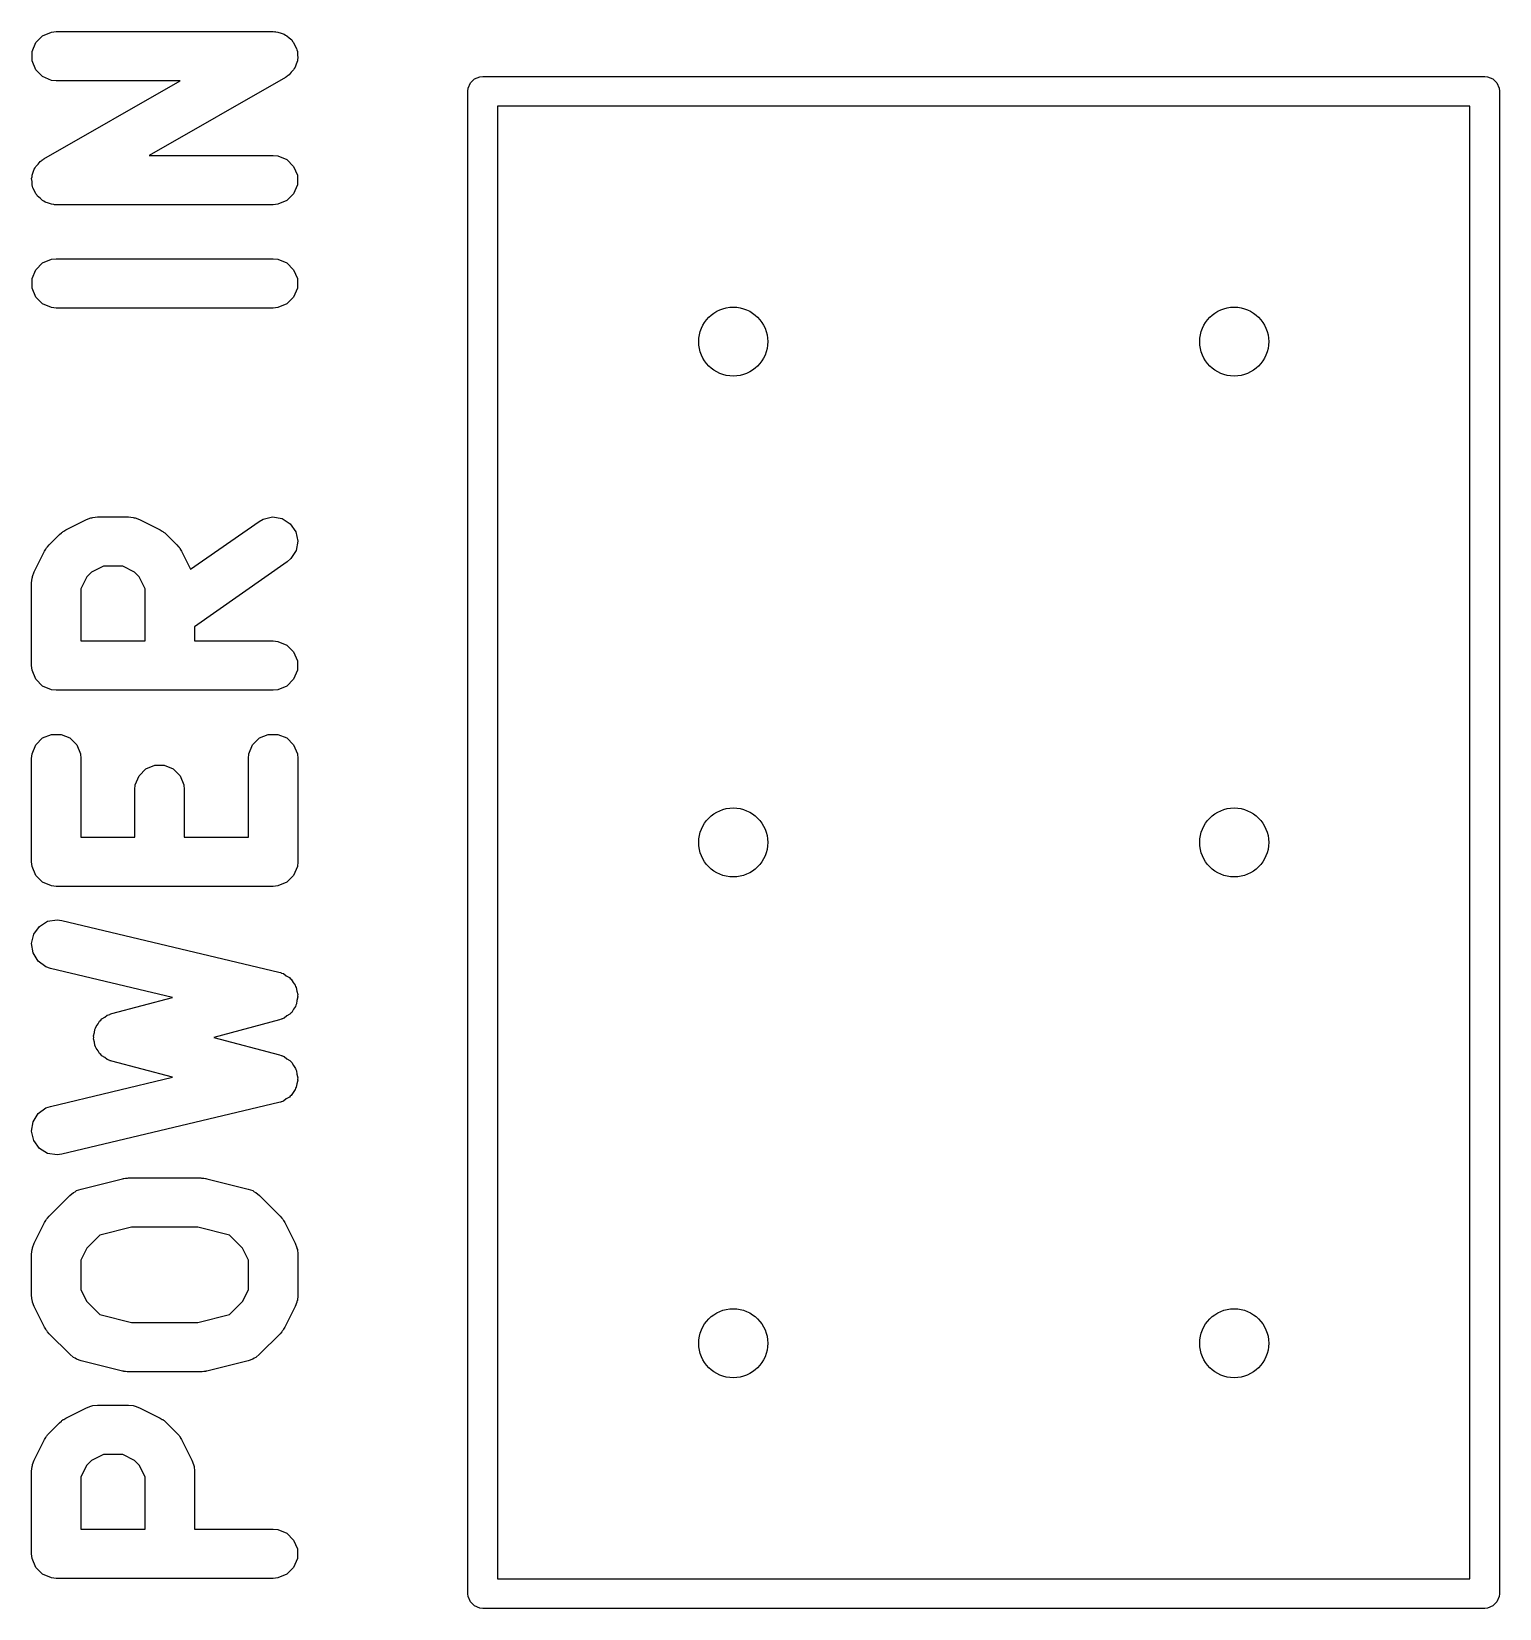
# Model space of a CAD drawing. Header units: inches. Extents: x -2.18 to 1.75, y 0.48 to 2.79.
# Drawn here: x 1.4282 to 1.7212, y 1.513 to 1.8279 of the extents above; entities that cross this region are included whole.
import ezdxf

# ---------------------------------------------------------------- set-up
doc = ezdxf.new("R2010")
doc.units = ezdxf.units.IN
doc.header["$MEASUREMENT"] = 0
doc.layers.add('BLACK', color=250, linetype='CONTINUOUS')

msp = doc.modelspace()

# ---------------------------------------------------------------- linework, layer by layer
at = {"layer": 'BLACK', "linetype": 'CONTINUOUS'}
for p, q in [((1.42903, 1.82567), (1.43039, 1.82703)), ((1.43039, 1.82703), (1.43217, 1.82776)), ((1.43217, 1.82776), (1.43313, 1.82786)), ((1.43313, 1.82786), (1.47643, 1.82786)), ((1.47643, 1.82786), (1.47668, 1.82783)), ((1.47668, 1.82783), (1.47678, 1.82785)), ((1.47678, 1.82785), (1.4769, 1.82781)), ((1.4769, 1.82781), (1.47739, 1.82776)), ((1.47739, 1.82776), (1.478, 1.82751)), ((1.478, 1.82751), (1.47863, 1.82734)), ((1.47863, 1.82734), (1.47888, 1.82715)), ((1.47888, 1.82715), (1.47917, 1.82703)), ((1.47917, 1.82703), (1.47963, 1.82657)), ((1.47963, 1.82657), (1.48015, 1.82617)), ((1.4283, 1.8239), (1.42903, 1.82567)), ((1.4283, 1.82198), (1.4283, 1.8239)), ((1.48015, 1.82617), (1.4803, 1.82589)), ((1.4803, 1.82589), (1.48052, 1.82567)), ((1.48052, 1.82567), (1.48077, 1.82507)), ((1.48077, 1.82507), (1.4811, 1.8245)), ((1.4811, 1.8245), (1.48114, 1.82419)), ((1.48114, 1.82419), (1.48126, 1.8239)), ((1.48126, 1.8239), (1.48126, 1.82324)), ((1.48126, 1.82324), (1.48134, 1.82259)), ((1.42903, 1.8202), (1.4283, 1.82198)), ((1.43039, 1.81885), (1.42903, 1.8202)), ((1.48052, 1.8202), (1.48006, 1.81974)), ((1.48064, 1.82049), (1.48052, 1.8202)), ((1.48084, 1.82074), (1.48064, 1.82049)), ((1.48101, 1.82137), (1.48084, 1.82074)), ((1.48126, 1.82198), (1.48101, 1.82137)), ((1.48134, 1.82259), (1.48126, 1.82229)), ((1.48126, 1.82229), (1.48126, 1.82198)), ((1.43217, 1.81811), (1.43039, 1.81885)), ((1.43068, 1.80246), (1.4579, 1.81802)), ((1.43313, 1.81802), (1.43217, 1.81811)), ((1.4579, 1.81802), (1.43313, 1.81802)), ((1.47887, 1.81866), (1.45166, 1.80311)), ((1.47908, 1.81881), (1.47887, 1.81866)), ((1.47917, 1.81885), (1.47908, 1.81881)), ((1.47926, 1.81894), (1.47917, 1.81885)), ((1.47966, 1.81922), (1.47926, 1.81894)), ((1.48006, 1.81974), (1.47966, 1.81922)), ((1.51537, 1.81652), (1.51581, 1.81759)), ((1.51581, 1.81759), (1.51663, 1.8184)), ((1.51663, 1.8184), (1.51769, 1.81884)), ((1.51769, 1.81884), (1.51827, 1.8189)), ((1.51827, 1.8189), (1.71827, 1.8189)), ((1.71827, 1.8189), (1.71884, 1.81884)), ((1.71884, 1.81884), (1.71991, 1.8184)), ((1.71991, 1.8184), (1.72072, 1.81759)), ((1.72072, 1.81759), (1.72116, 1.81652)), ((1.51531, 1.81594), (1.51537, 1.81652)), ((1.51531, 1.51594), (1.51531, 1.81594)), ((1.72116, 1.81652), (1.72122, 1.81594)), ((1.72122, 1.81594), (1.72122, 1.51594)), ((1.52122, 1.81299), (1.52122, 1.5189)), ((1.71531, 1.81299), (1.52122, 1.81299)), ((1.71531, 1.5189), (1.71531, 1.81299)), ((1.42903, 1.80092), (1.4295, 1.80139)), ((1.4295, 1.80139), (1.4299, 1.80191)), ((1.4299, 1.80191), (1.4303, 1.80219)), ((1.4303, 1.80219), (1.43039, 1.80228)), ((1.43039, 1.80228), (1.43048, 1.80232)), ((1.43048, 1.80232), (1.43068, 1.80246)), ((1.45166, 1.80311), (1.47643, 1.80311)), ((1.47643, 1.80311), (1.47739, 1.80302)), ((1.47739, 1.80302), (1.47917, 1.80228)), ((1.47917, 1.80228), (1.48052, 1.80092)), ((1.42822, 1.79853), (1.4283, 1.79884)), ((1.4283, 1.79789), (1.42822, 1.79853)), ((1.4283, 1.79915), (1.42855, 1.79976)), ((1.4283, 1.79884), (1.4283, 1.79915)), ((1.42855, 1.79976), (1.42872, 1.80039)), ((1.42872, 1.80039), (1.42891, 1.80064)), ((1.42891, 1.80064), (1.42903, 1.80092)), ((1.48052, 1.80092), (1.48126, 1.79915)), ((1.48126, 1.79915), (1.48126, 1.79723)), ((1.4283, 1.79723), (1.4283, 1.79789)), ((1.42842, 1.79694), (1.4283, 1.79723)), ((1.42846, 1.79663), (1.42842, 1.79694)), ((1.42878, 1.79606), (1.42846, 1.79663)), ((1.42903, 1.79546), (1.42878, 1.79606)), ((1.42926, 1.79523), (1.42903, 1.79546)), ((1.42941, 1.79496), (1.42926, 1.79523)), ((1.42993, 1.79456), (1.42941, 1.79496)), ((1.48052, 1.79546), (1.47917, 1.7941)), ((1.48126, 1.79723), (1.48052, 1.79546)), ((1.43039, 1.7941), (1.42993, 1.79456)), ((1.43068, 1.79398), (1.43039, 1.7941)), ((1.43093, 1.79379), (1.43068, 1.79398)), ((1.43156, 1.79361), (1.43093, 1.79379)), ((1.43217, 1.79336), (1.43156, 1.79361)), ((1.43266, 1.79332), (1.43217, 1.79336)), ((1.43278, 1.79328), (1.43266, 1.79332)), ((1.43288, 1.79329), (1.43278, 1.79328)), ((1.43313, 1.79327), (1.43288, 1.79329)), ((1.47643, 1.79327), (1.43313, 1.79327)), ((1.47739, 1.79336), (1.47643, 1.79327)), ((1.47917, 1.7941), (1.47739, 1.79336)), ((1.43039, 1.78166), (1.43217, 1.7824)), ((1.43217, 1.7824), (1.43313, 1.78249)), ((1.43313, 1.78249), (1.47643, 1.78249)), ((1.47643, 1.78249), (1.47739, 1.7824)), ((1.47739, 1.7824), (1.47917, 1.78166)), ((1.4283, 1.77853), (1.42903, 1.7803)), ((1.42903, 1.7803), (1.43039, 1.78166)), ((1.47917, 1.78166), (1.48052, 1.7803)), ((1.48052, 1.7803), (1.48126, 1.77853)), ((1.4283, 1.77661), (1.4283, 1.77853)), ((1.42903, 1.77483), (1.4283, 1.77661)), ((1.48126, 1.77661), (1.48052, 1.77483)), ((1.48126, 1.77853), (1.48126, 1.77661)), ((1.43039, 1.77348), (1.42903, 1.77483)), ((1.43217, 1.77274), (1.43039, 1.77348)), ((1.43313, 1.77265), (1.43217, 1.77274)), ((1.47739, 1.77274), (1.47643, 1.77265)), ((1.47917, 1.77348), (1.47739, 1.77274)), ((1.48052, 1.77483), (1.47917, 1.77348)), ((1.47643, 1.77265), (1.43313, 1.77265)), ((1.43505, 1.72835), (1.43917, 1.73041)), ((1.43917, 1.73041), (1.44007, 1.73076)), ((1.44007, 1.73076), (1.44025, 1.73077)), ((1.44025, 1.73077), (1.44041, 1.73084)), ((1.44041, 1.73084), (1.44137, 1.73093)), ((1.44137, 1.73093), (1.44756, 1.73093)), ((1.44756, 1.73093), (1.44852, 1.73084)), ((1.44852, 1.73084), (1.44868, 1.73077)), ((1.44868, 1.73077), (1.44886, 1.73076)), ((1.44886, 1.73076), (1.44976, 1.73041)), ((1.44976, 1.73041), (1.45389, 1.72835)), ((1.45995, 1.72048), (1.47361, 1.73004)), ((1.47361, 1.73004), (1.47445, 1.73052)), ((1.47445, 1.73052), (1.47633, 1.73093)), ((1.47633, 1.73093), (1.47822, 1.7306)), ((1.47822, 1.7306), (1.47984, 1.72957)), ((1.47984, 1.72957), (1.48094, 1.72799)), ((1.43171, 1.72537), (1.43377, 1.72743)), ((1.43377, 1.72743), (1.43415, 1.72774)), ((1.43415, 1.72774), (1.43423, 1.72784)), ((1.43423, 1.72784), (1.43438, 1.72793)), ((1.43438, 1.72793), (1.43452, 1.72804)), ((1.43452, 1.72804), (1.43464, 1.72809)), ((1.43464, 1.72809), (1.43505, 1.72835)), ((1.45389, 1.72835), (1.4543, 1.72809)), ((1.4543, 1.72809), (1.45442, 1.72804)), ((1.45442, 1.72804), (1.45455, 1.72793)), ((1.45455, 1.72793), (1.4547, 1.72784)), ((1.4547, 1.72784), (1.45479, 1.72774)), ((1.45479, 1.72774), (1.45517, 1.72743)), ((1.45517, 1.72743), (1.45723, 1.72537)), ((1.48094, 1.72799), (1.48135, 1.72612)), ((1.48135, 1.72612), (1.48102, 1.72423)), ((1.42872, 1.71996), (1.43079, 1.72409)), ((1.43079, 1.72409), (1.43105, 1.7245)), ((1.43105, 1.7245), (1.4311, 1.72462)), ((1.4311, 1.72462), (1.43121, 1.72476)), ((1.43121, 1.72476), (1.4313, 1.72491)), ((1.4313, 1.72491), (1.4314, 1.72499)), ((1.4314, 1.72499), (1.43171, 1.72537)), ((1.45723, 1.72537), (1.45754, 1.72499)), ((1.45754, 1.72499), (1.45764, 1.72491)), ((1.45764, 1.72491), (1.45773, 1.72476)), ((1.45773, 1.72476), (1.45784, 1.72462)), ((1.45784, 1.72462), (1.45789, 1.7245)), ((1.45789, 1.7245), (1.45815, 1.72409)), ((1.45815, 1.72409), (1.45995, 1.72048)), ((1.47999, 1.72261), (1.47925, 1.72198)), ((1.48102, 1.72423), (1.47999, 1.72261)), ((1.42838, 1.71906), (1.42872, 1.71996)), ((1.44016, 1.71991), (1.43923, 1.71897)), ((1.44254, 1.72109), (1.44016, 1.71991)), ((1.4464, 1.72109), (1.44254, 1.72109)), ((1.44877, 1.71991), (1.4464, 1.72109)), ((1.4497, 1.71897), (1.44877, 1.71991)), ((1.47925, 1.72198), (1.46073, 1.70901)), ((1.4282, 1.71776), (1.4283, 1.71872)), ((1.4282, 1.70127), (1.4282, 1.71776)), ((1.4283, 1.71872), (1.42837, 1.71889)), ((1.42837, 1.71889), (1.42838, 1.71906)), ((1.43923, 1.71897), (1.43805, 1.7166)), ((1.43805, 1.7166), (1.43805, 1.70619)), ((1.45089, 1.7166), (1.4497, 1.71897)), ((1.45089, 1.70619), (1.45089, 1.7166)), ((1.46073, 1.70901), (1.46073, 1.70619)), ((1.43805, 1.70619), (1.45089, 1.70619)), ((1.46073, 1.70619), (1.47643, 1.70619)), ((1.47643, 1.70619), (1.47739, 1.70609)), ((1.47739, 1.70609), (1.47917, 1.70536)), ((1.47917, 1.70536), (1.48052, 1.704)), ((1.48052, 1.704), (1.48126, 1.70223)), ((1.4283, 1.70031), (1.4282, 1.70127)), ((1.42903, 1.69853), (1.4283, 1.70031)), ((1.48126, 1.70031), (1.48052, 1.69853)), ((1.48126, 1.70223), (1.48126, 1.70031)), ((1.43039, 1.69717), (1.42903, 1.69853)), ((1.43217, 1.69644), (1.43039, 1.69717)), ((1.47917, 1.69717), (1.47739, 1.69644)), ((1.48052, 1.69853), (1.47917, 1.69717)), ((1.43313, 1.69634), (1.43217, 1.69644)), ((1.47643, 1.69634), (1.43313, 1.69634)), ((1.47739, 1.69644), (1.47643, 1.69634)), ((1.4283, 1.68367), (1.42903, 1.68544)), ((1.42903, 1.68544), (1.43039, 1.6868)), ((1.43039, 1.6868), (1.43217, 1.68753)), ((1.43217, 1.68753), (1.43409, 1.68753)), ((1.43409, 1.68753), (1.43586, 1.6868)), ((1.43586, 1.6868), (1.43722, 1.68544)), ((1.43722, 1.68544), (1.43795, 1.68367)), ((1.47161, 1.68367), (1.47234, 1.68544)), ((1.47234, 1.68544), (1.4737, 1.6868)), ((1.4737, 1.6868), (1.47547, 1.68753)), ((1.47547, 1.68753), (1.47739, 1.68753)), ((1.47739, 1.68753), (1.47917, 1.6868)), ((1.47917, 1.6868), (1.48052, 1.68544)), ((1.48052, 1.68544), (1.48126, 1.68367)), ((1.4282, 1.68271), (1.4283, 1.68367)), ((1.4282, 1.66208), (1.4282, 1.68271)), ((1.43795, 1.68367), (1.43805, 1.68271)), ((1.43805, 1.68271), (1.43805, 1.667)), ((1.47151, 1.68271), (1.47161, 1.68367)), ((1.47151, 1.667), (1.47151, 1.68271)), ((1.48126, 1.68367), (1.48135, 1.68271)), ((1.48135, 1.68271), (1.48135, 1.66208)), ((1.44892, 1.67748), (1.44966, 1.67925)), ((1.44966, 1.67925), (1.45101, 1.68061)), ((1.45101, 1.68061), (1.45279, 1.68135)), ((1.45279, 1.68135), (1.45471, 1.68135)), ((1.45471, 1.68135), (1.45648, 1.68061)), ((1.45648, 1.68061), (1.45784, 1.67925)), ((1.45784, 1.67925), (1.45857, 1.67748)), ((1.44883, 1.67652), (1.44892, 1.67748)), ((1.44883, 1.667), (1.44883, 1.67652)), ((1.45857, 1.67748), (1.45867, 1.67652)), ((1.45867, 1.67652), (1.45867, 1.667)), ((1.43805, 1.667), (1.44883, 1.667)), ((1.45867, 1.667), (1.47151, 1.667)), ((1.4283, 1.66112), (1.4282, 1.66208)), ((1.42903, 1.65935), (1.4283, 1.66112)), ((1.43039, 1.65799), (1.42903, 1.65935)), ((1.48052, 1.65935), (1.47917, 1.65799)), ((1.48126, 1.66112), (1.48052, 1.65935)), ((1.48135, 1.66208), (1.48126, 1.66112)), ((1.43217, 1.65726), (1.43039, 1.65799)), ((1.43313, 1.65716), (1.43217, 1.65726)), ((1.47643, 1.65716), (1.43313, 1.65716)), ((1.47739, 1.65726), (1.47643, 1.65716)), ((1.47917, 1.65799), (1.47739, 1.65726)), ((1.42978, 1.64919), (1.43141, 1.6502)), ((1.43141, 1.6502), (1.43331, 1.6505)), ((1.43331, 1.6505), (1.43427, 1.65037)), ((1.43427, 1.65037), (1.47757, 1.64006)), ((1.42821, 1.64577), (1.42865, 1.64764)), ((1.42865, 1.64764), (1.42978, 1.64919)), ((1.42851, 1.64387), (1.42821, 1.64577)), ((1.42952, 1.64224), (1.42851, 1.64387)), ((1.43107, 1.64111), (1.42952, 1.64224)), ((1.43199, 1.6408), (1.43107, 1.64111)), ((1.45632, 1.635), (1.43199, 1.6408)), ((1.47757, 1.64006), (1.4779, 1.63995)), ((1.4779, 1.63995), (1.47802, 1.63993)), ((1.47802, 1.63993), (1.47813, 1.63987)), ((1.47813, 1.63987), (1.47848, 1.63975)), ((1.47848, 1.63975), (1.47906, 1.63933)), ((1.47906, 1.63933), (1.47968, 1.63897)), ((1.47968, 1.63897), (1.47984, 1.63877)), ((1.47984, 1.63877), (1.48004, 1.63862)), ((1.48004, 1.63862), (1.48041, 1.63801)), ((1.48041, 1.63801), (1.48085, 1.63745)), ((1.48085, 1.63745), (1.48091, 1.6372)), ((1.44423, 1.63178), (1.45632, 1.635)), ((1.48091, 1.6372), (1.48105, 1.63699)), ((1.48105, 1.63699), (1.48116, 1.63628)), ((1.48118, 1.63439), (1.48109, 1.63369)), ((1.48116, 1.63628), (1.48134, 1.63559)), ((1.48135, 1.63509), (1.48118, 1.63439)), ((1.48134, 1.63559), (1.48131, 1.63534)), ((1.48131, 1.63534), (1.48135, 1.63509)), ((1.44225, 1.63072), (1.44281, 1.63105)), ((1.44281, 1.63105), (1.44333, 1.63144)), ((1.44333, 1.63144), (1.4438, 1.63162)), ((1.4438, 1.63162), (1.44391, 1.63168)), ((1.44391, 1.63168), (1.44401, 1.6317)), ((1.44401, 1.6317), (1.44423, 1.63178)), ((1.47917, 1.63129), (1.4786, 1.63086)), ((1.47978, 1.63167), (1.47917, 1.63129)), ((1.47993, 1.63187), (1.47978, 1.63167)), ((1.48013, 1.63202), (1.47993, 1.63187)), ((1.48049, 1.63264), (1.48013, 1.63202)), ((1.48091, 1.63322), (1.48049, 1.63264)), ((1.48096, 1.63347), (1.48091, 1.63322)), ((1.48109, 1.63369), (1.48096, 1.63347)), ((1.44059, 1.62734), (1.44075, 1.62797)), ((1.44075, 1.62797), (1.44084, 1.62861)), ((1.44084, 1.62861), (1.441, 1.62889)), ((1.441, 1.62889), (1.44108, 1.6292)), ((1.44108, 1.6292), (1.44148, 1.62971)), ((1.44148, 1.62971), (1.4418, 1.63027)), ((1.4418, 1.63027), (1.44206, 1.63047)), ((1.44206, 1.63047), (1.44225, 1.63072)), ((1.4777, 1.63052), (1.4646, 1.62702)), ((1.47803, 1.63064), (1.4777, 1.63052)), ((1.47814, 1.63066), (1.47803, 1.63064)), ((1.47825, 1.63072), (1.47814, 1.63066)), ((1.4786, 1.63086), (1.47825, 1.63072)), ((1.44063, 1.62702), (1.44059, 1.62734)), ((1.44059, 1.62671), (1.44063, 1.62702)), ((1.44075, 1.62608), (1.44059, 1.62671)), ((1.44084, 1.62544), (1.44075, 1.62608)), ((1.441, 1.62516), (1.44084, 1.62544)), ((1.44108, 1.62485), (1.441, 1.62516)), ((1.44148, 1.62434), (1.44108, 1.62485)), ((1.4646, 1.62702), (1.4777, 1.62353)), ((1.4418, 1.62378), (1.44148, 1.62434)), ((1.44206, 1.62358), (1.4418, 1.62378)), ((1.44225, 1.62333), (1.44206, 1.62358)), ((1.44281, 1.623), (1.44225, 1.62333)), ((1.44333, 1.62261), (1.44281, 1.623)), ((1.4438, 1.62243), (1.44333, 1.62261)), ((1.44391, 1.62237), (1.4438, 1.62243)), ((1.44401, 1.62235), (1.44391, 1.62237)), ((1.44423, 1.62227), (1.44401, 1.62235)), ((1.45632, 1.61905), (1.44423, 1.62227)), ((1.4777, 1.62353), (1.47803, 1.62341)), ((1.47803, 1.62341), (1.47814, 1.62339)), ((1.47814, 1.62339), (1.47825, 1.62332)), ((1.47825, 1.62332), (1.4786, 1.62319)), ((1.4786, 1.62319), (1.47917, 1.62276)), ((1.47917, 1.62276), (1.47978, 1.62238)), ((1.47978, 1.62238), (1.47993, 1.62218)), ((1.47993, 1.62218), (1.48013, 1.62203)), ((1.48013, 1.62203), (1.48049, 1.62141)), ((1.43199, 1.61325), (1.45632, 1.61905)), ((1.48049, 1.62141), (1.48091, 1.62083)), ((1.48091, 1.62083), (1.48096, 1.62058)), ((1.48096, 1.62058), (1.48109, 1.62036)), ((1.48109, 1.62036), (1.48118, 1.61965)), ((1.48134, 1.61846), (1.48116, 1.61777)), ((1.48118, 1.61965), (1.48135, 1.61896)), ((1.48135, 1.61896), (1.48131, 1.61871)), ((1.48131, 1.61871), (1.48134, 1.61846)), ((1.47984, 1.61528), (1.47968, 1.61508)), ((1.48004, 1.61543), (1.47984, 1.61528)), ((1.48041, 1.61604), (1.48004, 1.61543)), ((1.48085, 1.6166), (1.48041, 1.61604)), ((1.48091, 1.61685), (1.48085, 1.6166)), ((1.48105, 1.61706), (1.48091, 1.61685)), ((1.48116, 1.61777), (1.48105, 1.61706)), ((1.42952, 1.61181), (1.43107, 1.61294)), ((1.43107, 1.61294), (1.43199, 1.61325)), ((1.47757, 1.61399), (1.43427, 1.60368)), ((1.4779, 1.6141), (1.47757, 1.61399)), ((1.47802, 1.61412), (1.4779, 1.6141)), ((1.47813, 1.61418), (1.47802, 1.61412)), ((1.47848, 1.6143), (1.47813, 1.61418)), ((1.47906, 1.61472), (1.47848, 1.6143)), ((1.47968, 1.61508), (1.47906, 1.61472)), ((1.42821, 1.60828), (1.42851, 1.61018)), ((1.42851, 1.61018), (1.42952, 1.61181)), ((1.42865, 1.60641), (1.42821, 1.60828)), ((1.42978, 1.60486), (1.42865, 1.60641)), ((1.43141, 1.60385), (1.42978, 1.60486)), ((1.43331, 1.60355), (1.43141, 1.60385)), ((1.43427, 1.60368), (1.43331, 1.60355)), ((1.43692, 1.5962), (1.43721, 1.59642)), ((1.43721, 1.59642), (1.43812, 1.59674)), ((1.43812, 1.59674), (1.44637, 1.5988)), ((1.44637, 1.5988), (1.44653, 1.59883)), ((1.44653, 1.59883), (1.4466, 1.59886)), ((1.4466, 1.59886), (1.44696, 1.59889)), ((1.44696, 1.59889), (1.44732, 1.59894)), ((1.44732, 1.59894), (1.44739, 1.59893)), ((1.44739, 1.59893), (1.44756, 1.59895)), ((1.44756, 1.59895), (1.462, 1.59895)), ((1.462, 1.59895), (1.46216, 1.59893)), ((1.46216, 1.59893), (1.46224, 1.59894)), ((1.46224, 1.59894), (1.4626, 1.59889)), ((1.4626, 1.59889), (1.46296, 1.59886)), ((1.46296, 1.59886), (1.46302, 1.59883)), ((1.46302, 1.59883), (1.46319, 1.5988)), ((1.46319, 1.5988), (1.47144, 1.59674)), ((1.47144, 1.59674), (1.47235, 1.59642)), ((1.47235, 1.59642), (1.47264, 1.5962)), ((1.43171, 1.59132), (1.43583, 1.59545)), ((1.43583, 1.59545), (1.43658, 1.59606)), ((1.43658, 1.59606), (1.43692, 1.5962)), ((1.47264, 1.5962), (1.47298, 1.59606)), ((1.47298, 1.59606), (1.47373, 1.59545)), ((1.47373, 1.59545), (1.47785, 1.59132)), ((1.43079, 1.59004), (1.43105, 1.59046)), ((1.43105, 1.59046), (1.4311, 1.59058)), ((1.4311, 1.59058), (1.43121, 1.59071)), ((1.43121, 1.59071), (1.4313, 1.59086)), ((1.4313, 1.59086), (1.4314, 1.59094)), ((1.4314, 1.59094), (1.43171, 1.59132)), ((1.47785, 1.59132), (1.47816, 1.59094)), ((1.47816, 1.59094), (1.47826, 1.59086)), ((1.47826, 1.59086), (1.47835, 1.59071)), ((1.47835, 1.59071), (1.47846, 1.59058)), ((1.47846, 1.59058), (1.47851, 1.59046)), ((1.47851, 1.59046), (1.47877, 1.59004)), ((1.42872, 1.58592), (1.43079, 1.59004)), ((1.44183, 1.58752), (1.43923, 1.58493)), ((1.44817, 1.58911), (1.44183, 1.58752)), ((1.46139, 1.58911), (1.44817, 1.58911)), ((1.46773, 1.58752), (1.46139, 1.58911)), ((1.47033, 1.58493), (1.46773, 1.58752)), ((1.47877, 1.59004), (1.48083, 1.58592)), ((1.4282, 1.58372), (1.4283, 1.58468)), ((1.4283, 1.58468), (1.42837, 1.58484)), ((1.42837, 1.58484), (1.42838, 1.58502)), ((1.42838, 1.58502), (1.42872, 1.58592)), ((1.43923, 1.58493), (1.43805, 1.58256)), ((1.47151, 1.58256), (1.47033, 1.58493)), ((1.48083, 1.58592), (1.48118, 1.58502)), ((1.48118, 1.58502), (1.48119, 1.58484)), ((1.48119, 1.58484), (1.48126, 1.58468)), ((1.48126, 1.58468), (1.48135, 1.58372)), ((1.4282, 1.57547), (1.4282, 1.58372)), ((1.43805, 1.58256), (1.43805, 1.57663)), ((1.47151, 1.57663), (1.47151, 1.58256)), ((1.48135, 1.58372), (1.48135, 1.57547)), ((1.4283, 1.57451), (1.4282, 1.57547)), ((1.42837, 1.57435), (1.4283, 1.57451)), ((1.42838, 1.57417), (1.42837, 1.57435)), ((1.43805, 1.57663), (1.43923, 1.57426)), ((1.47033, 1.57426), (1.47151, 1.57663)), ((1.48119, 1.57435), (1.48118, 1.57417)), ((1.48126, 1.57451), (1.48119, 1.57435)), ((1.48135, 1.57547), (1.48126, 1.57451)), ((1.42872, 1.57327), (1.42838, 1.57417)), ((1.43079, 1.56914), (1.42872, 1.57327)), ((1.43923, 1.57426), (1.44183, 1.57166)), ((1.44183, 1.57166), (1.44817, 1.57008)), ((1.46139, 1.57008), (1.46773, 1.57166)), ((1.46773, 1.57166), (1.47033, 1.57426)), ((1.48083, 1.57327), (1.47877, 1.56914)), ((1.48118, 1.57417), (1.48083, 1.57327)), ((1.43105, 1.56873), (1.43079, 1.56914)), ((1.4311, 1.56861), (1.43105, 1.56873)), ((1.43121, 1.56848), (1.4311, 1.56861)), ((1.4313, 1.56833), (1.43121, 1.56848)), ((1.4314, 1.56824), (1.4313, 1.56833)), ((1.43171, 1.56786), (1.4314, 1.56824)), ((1.44817, 1.57008), (1.46139, 1.57008)), ((1.47816, 1.56824), (1.47785, 1.56786)), ((1.47826, 1.56833), (1.47816, 1.56824)), ((1.47835, 1.56848), (1.47826, 1.56833)), ((1.47846, 1.56861), (1.47835, 1.56848)), ((1.47851, 1.56873), (1.47846, 1.56861)), ((1.47877, 1.56914), (1.47851, 1.56873)), ((1.43583, 1.56374), (1.43171, 1.56786)), ((1.47785, 1.56786), (1.47373, 1.56374)), ((1.43658, 1.56313), (1.43583, 1.56374)), ((1.43692, 1.56299), (1.43658, 1.56313)), ((1.43721, 1.56277), (1.43692, 1.56299)), ((1.43812, 1.56245), (1.43721, 1.56277)), ((1.44637, 1.56038), (1.43812, 1.56245)), ((1.47144, 1.56245), (1.46319, 1.56038)), ((1.47235, 1.56277), (1.47144, 1.56245)), ((1.47264, 1.56299), (1.47235, 1.56277)), ((1.47298, 1.56313), (1.47264, 1.56299)), ((1.47373, 1.56374), (1.47298, 1.56313)), ((1.44653, 1.56036), (1.44637, 1.56038)), ((1.4466, 1.56033), (1.44653, 1.56036)), ((1.44696, 1.5603), (1.4466, 1.56033)), ((1.44732, 1.56024), (1.44696, 1.5603)), ((1.44739, 1.56025), (1.44732, 1.56024)), ((1.44756, 1.56024), (1.44739, 1.56025)), ((1.462, 1.56024), (1.44756, 1.56024)), ((1.46216, 1.56025), (1.462, 1.56024)), ((1.46224, 1.56024), (1.46216, 1.56025)), ((1.4626, 1.5603), (1.46224, 1.56024)), ((1.46296, 1.56033), (1.4626, 1.5603)), ((1.46302, 1.56036), (1.46296, 1.56033)), ((1.46319, 1.56038), (1.46302, 1.56036)), ((1.43505, 1.551), (1.43917, 1.55306)), ((1.43917, 1.55306), (1.44007, 1.55341)), ((1.44007, 1.55341), (1.44025, 1.55342)), ((1.44025, 1.55342), (1.44041, 1.55349)), ((1.44041, 1.55349), (1.44137, 1.55358)), ((1.44137, 1.55358), (1.44756, 1.55358)), ((1.44756, 1.55358), (1.44852, 1.55349)), ((1.44852, 1.55349), (1.44868, 1.55342)), ((1.44868, 1.55342), (1.44886, 1.55341)), ((1.44886, 1.55341), (1.44976, 1.55306)), ((1.44976, 1.55306), (1.45389, 1.551)), ((1.43171, 1.54801), (1.43377, 1.55008)), ((1.43377, 1.55008), (1.43415, 1.55039)), ((1.43415, 1.55039), (1.43423, 1.55049)), ((1.43423, 1.55049), (1.43438, 1.55058)), ((1.43438, 1.55058), (1.43452, 1.55069)), ((1.43452, 1.55069), (1.43464, 1.55074)), ((1.43464, 1.55074), (1.43505, 1.551)), ((1.45389, 1.551), (1.4543, 1.55074)), ((1.4543, 1.55074), (1.45442, 1.55069)), ((1.45442, 1.55069), (1.45455, 1.55058)), ((1.45455, 1.55058), (1.4547, 1.55049)), ((1.4547, 1.55049), (1.45479, 1.55039)), ((1.45479, 1.55039), (1.45517, 1.55008)), ((1.45517, 1.55008), (1.45723, 1.54801)), ((1.42872, 1.54261), (1.43079, 1.54674)), ((1.43079, 1.54674), (1.43105, 1.54715)), ((1.43105, 1.54715), (1.4311, 1.54727)), ((1.4311, 1.54727), (1.43121, 1.5474)), ((1.43121, 1.5474), (1.4313, 1.54755)), ((1.4313, 1.54755), (1.4314, 1.54764)), ((1.4314, 1.54764), (1.43171, 1.54801)), ((1.45723, 1.54801), (1.45754, 1.54764)), ((1.45754, 1.54764), (1.45764, 1.54755)), ((1.45764, 1.54755), (1.45773, 1.5474)), ((1.45773, 1.5474), (1.45784, 1.54727)), ((1.45784, 1.54727), (1.45789, 1.54715)), ((1.45789, 1.54715), (1.45815, 1.54674)), ((1.45815, 1.54674), (1.46021, 1.54261)), ((1.44254, 1.54374), (1.44016, 1.54255)), ((1.4464, 1.54374), (1.44254, 1.54374)), ((1.44877, 1.54255), (1.4464, 1.54374)), ((1.4282, 1.54041), (1.4283, 1.54137)), ((1.4282, 1.52391), (1.4282, 1.54041)), ((1.4283, 1.54137), (1.42837, 1.54153)), ((1.42837, 1.54153), (1.42838, 1.54171)), ((1.42838, 1.54171), (1.42872, 1.54261)), ((1.43923, 1.54162), (1.43805, 1.53925)), ((1.44016, 1.54255), (1.43923, 1.54162)), ((1.4497, 1.54162), (1.44877, 1.54255)), ((1.45089, 1.53925), (1.4497, 1.54162)), ((1.46021, 1.54261), (1.46056, 1.54171)), ((1.46056, 1.54171), (1.46057, 1.54153)), ((1.46057, 1.54153), (1.46064, 1.54137)), ((1.46064, 1.54137), (1.46073, 1.54041)), ((1.46073, 1.54041), (1.46073, 1.52883)), ((1.43805, 1.53925), (1.43805, 1.52883)), ((1.45089, 1.52883), (1.45089, 1.53925)), ((1.43805, 1.52883), (1.45089, 1.52883)), ((1.46073, 1.52883), (1.47643, 1.52883)), ((1.47643, 1.52883), (1.47739, 1.52874)), ((1.47739, 1.52874), (1.47917, 1.528)), ((1.47917, 1.528), (1.48052, 1.52665)), ((1.48052, 1.52665), (1.48126, 1.52487)), ((1.48126, 1.52487), (1.48126, 1.52295)), ((1.4283, 1.52295), (1.4282, 1.52391)), ((1.42903, 1.52118), (1.4283, 1.52295)), ((1.43039, 1.51982), (1.42903, 1.52118)), ((1.48052, 1.52118), (1.47917, 1.51982)), ((1.48126, 1.52295), (1.48052, 1.52118)), ((1.43217, 1.51909), (1.43039, 1.51982)), ((1.43313, 1.51899), (1.43217, 1.51909)), ((1.47643, 1.51899), (1.43313, 1.51899)), ((1.47739, 1.51909), (1.47643, 1.51899)), ((1.47917, 1.51982), (1.47739, 1.51909)), ((1.52122, 1.5189), (1.71531, 1.5189)), ((1.51537, 1.51537), (1.51531, 1.51594)), ((1.51581, 1.5143), (1.51537, 1.51537)), ((1.72116, 1.51537), (1.72072, 1.5143)), ((1.72122, 1.51594), (1.72116, 1.51537)), ((1.51663, 1.51349), (1.51581, 1.5143)), ((1.51769, 1.51305), (1.51663, 1.51349)), ((1.51827, 1.51299), (1.51769, 1.51305)), ((1.71827, 1.51299), (1.51827, 1.51299)), ((1.71884, 1.51305), (1.71827, 1.51299)), ((1.71991, 1.51349), (1.71884, 1.51305)), ((1.72072, 1.5143), (1.71991, 1.51349))]:
    msp.add_line(p, q, dxfattribs=at)
at = {"layer": 'BLACK'}
for centre in [(1.56827, 1.76594), (1.56827, 1.76594), (1.66827, 1.76594), (1.66827, 1.76594), (1.56827, 1.66594), (1.56827, 1.66594), (1.66827, 1.66594), (1.66827, 1.66594), (1.56827, 1.56594), (1.56827, 1.56594), (1.66827, 1.56594), (1.66827, 1.56594)]:
    msp.add_circle(centre, 0.00689, dxfattribs=at)

doc.saveas('drawing.dxf')
